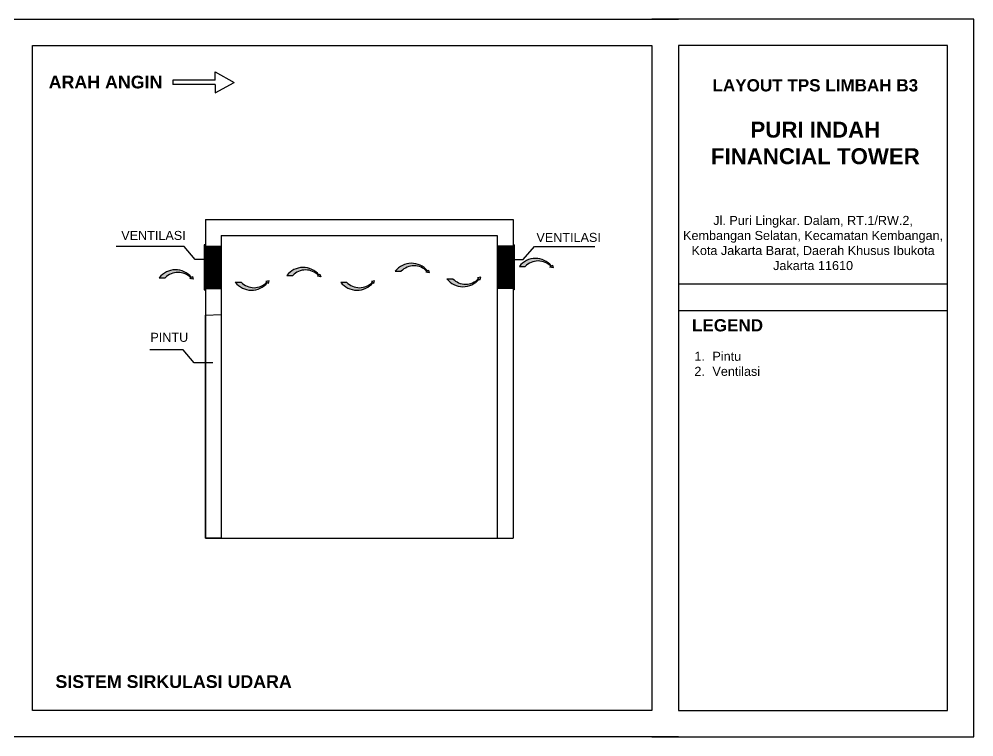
# Model space of a CAD drawing. Header units: millimetres. Extents: x -10849 to 51582, y -14593 to 28921.
# Drawn here: x 42589 to 51582, y -1075 to 5684 of the extents above; entities that cross this region are included whole.
import ezdxf

# ---------------------------------------------------------------- set-up
doc = ezdxf.new("R2010")
doc.units = ezdxf.units.MM
doc.layers.add('A-Door', color=150, linetype='Continuous')
doc.styles.get("Standard").update_dxf_attribs({"font": 'arial.ttf'})

msp = doc.modelspace()

# ---------------------------------------------------------------- hatches: boundary and pattern name
h = msp.add_hatch()
h.set_pattern_fill('ANSI32', color=9, scale=2, angle=135)
h.paths.add_polyline_path([(44493.6, 3547.1), (44343.6, 3547.1), (44343.6, 3147.1), (44493.6, 3147.1)])
h = msp.add_hatch()
h.set_pattern_fill('ANSI32', color=9, scale=2, angle=135)
h.paths.add_polyline_path([(47093.6, 3547.1), (47243.6, 3547.1), (47243.6, 3147.1), (47093.6, 3147.1)])
h = msp.add_hatch(color=256)
h.dxf.hatch_style = 1
h.set_gradient(color1=(255, 255, 255), color2=(99, 100, 102))
h.paths.add_polyline_path([(47599.5, 3355.4), (47589.6, 3347.9), (47620.2, 3341.6), (47613.6, 3367.1), (47604.1, 3358.9, 0.484206), (47301.5, 3355.4), (47356.5, 3355.4, -0.419531)])
h = msp.add_hatch(color=256)
h.dxf.hatch_style = 1
h.set_gradient(color1=(255, 255, 255), color2=(99, 100, 102))
h.paths.add_polyline_path([(45409.3, 3270.7), (45399.5, 3263.1), (45430.1, 3256.9), (45423.4, 3282.4), (45414, 3274.2, 0.484206), (45111.4, 3270.7), (45166.4, 3270.7, -0.419531)])
h = msp.add_hatch(color=256)
h.dxf.hatch_style = 1
h.set_gradient(color1=(255, 255, 255), color2=(99, 100, 102))
h.paths.add_polyline_path([(46430.9, 3309.7), (46421, 3302.2), (46451.6, 3296), (46445, 3321.4), (46435.5, 3313.3, 0.484206), (46132.9, 3309.7), (46187.9, 3309.7, -0.419531)])
h = msp.add_hatch(color=256)
h.dxf.hatch_style = 1
h.set_gradient(color1=(255, 255, 255), color2=(99, 100, 102))
h.paths.add_polyline_path([(44207.6, 3248.4), (44197.8, 3240.8), (44228.4, 3234.6), (44221.8, 3260.1), (44212.3, 3251.9, 0.484206), (43909.7, 3248.4), (43964.7, 3248.4, -0.419531)])
h = msp.add_hatch(color=256)
h.dxf.hatch_style = 1
h.set_gradient(color1=(255, 255, 255), color2=(99, 100, 102))
h.paths.add_polyline_path([(46673.6, 3239.3), (46618.6, 3239.3, 0.484206), (46921.2, 3235.8), (46930.7, 3227.6), (46937.3, 3253.1), (46906.7, 3246.9), (46916.5, 3239.3, -0.419531)])
h = msp.add_hatch(color=256)
h.dxf.hatch_style = 1
h.set_gradient(color1=(255, 255, 255), color2=(99, 100, 102))
h.paths.add_polyline_path([(44680.7, 3205.9), (44625.7, 3205.9, 0.484206), (44928.3, 3202.3), (44937.8, 3194.2), (44944.4, 3219.6), (44913.8, 3213.4), (44923.7, 3205.9, -0.419531)])
h = msp.add_hatch(color=256)
h.dxf.hatch_style = 1
h.set_gradient(color1=(255, 255, 255), color2=(99, 100, 102))
h.paths.add_polyline_path([(45674.4, 3205.9), (45619.4, 3205.9, 0.484206), (45921.9, 3202.3), (45931.4, 3194.2), (45938.1, 3219.6), (45907.5, 3213.4), (45917.3, 3205.9, -0.419531)])

# ---------------------------------------------------------------- linework, layer by layer
for points in [[(48798.7, -1075), (42464.5, -1075), (42464.5, 5683.9), (48798.7, 5683.9)], [(48548.7, -1075), (51582.3, -1075), (51582.3, 5683.9), (48548.7, 5683.9)], [(44436.6, 5108.3), (44436.6, 5188.3), (44615.5, 5088.3)], [(44436.6, 5108.3), (44036.7, 5108.3)], [(44036.7, 5108.3), (44036.7, 5068.3)], [(44436.6, 5068.3), (44036.7, 5068.3)], [(44436.6, 5068.3), (44436.6, 4988.3), (44615.5, 5088.3)], [(44343.6, 3797.1), (47243.6, 3797.1)], [(44343.6, 3797.1), (44343.6, 797.1)], [(47243.6, 3797.1), (47243.6, 797.1)], [(44493.6, 3647.1), (47093.6, 3647.1)], [(44493.6, 3647.1), (44493.6, 797.1)], [(47093.6, 3647.1), (47093.6, 797.1)], [(44333.6, 3559.1), (44343.6, 3559.1)], [(44343.6, 3559.1), (44333.6, 3559.1), (44333.6, 3135.1), (44343.6, 3135.1)], [(44343.6, 3547.1), (44493.6, 3547.1)], [(47243.6, 3547.1), (47093.6, 3547.1)], [(47253.6, 3559.1), (47243.6, 3559.1)], [(47243.6, 3559.1), (47253.6, 3559.1), (47253.6, 3135.1), (47243.6, 3135.1)], [(47301.5, 3355.4), (47356.5, 3355.4)], [(47604.1, 3358.9), (47613.6, 3367.1), (47620.2, 3341.6), (47589.6, 3347.9), (47599.5, 3355.4)], [(43909.7, 3248.4), (43964.7, 3248.4)], [(44212.3, 3251.9), (44221.8, 3260.1), (44228.4, 3234.6), (44197.8, 3240.8), (44207.6, 3248.4)], [(45111.4, 3270.7), (45166.4, 3270.7)], [(45414, 3274.2), (45423.4, 3282.4), (45430.1, 3256.9), (45399.5, 3263.1), (45409.3, 3270.7)], [(46132.9, 3309.7), (46187.9, 3309.7)], [(46435.5, 3313.3), (46445, 3321.4), (46451.6, 3296), (46421, 3302.2), (46430.9, 3309.7)], [(46618.6, 3239.3), (46673.6, 3239.3)], [(46921.2, 3235.8), (46930.7, 3227.6), (46937.3, 3253.1), (46906.7, 3246.9), (46916.5, 3239.3)], [(44625.7, 3205.9), (44680.7, 3205.9)], [(44928.3, 3202.3), (44937.8, 3194.2), (44944.4, 3219.6), (44913.8, 3213.4), (44923.7, 3205.9)], [(45619.4, 3205.9), (45674.4, 3205.9)], [(45921.9, 3202.3), (45931.4, 3194.2), (45938.1, 3219.6), (45907.5, 3213.4), (45917.3, 3205.9)], [(48798.7, 3191.6), (51332.3, 3191.6)], [(44333.6, 3135.1), (44343.6, 3135.1)], [(44343.6, 3147.1), (44493.6, 3147.1)], [(47243.6, 3147.1), (47093.6, 3147.1)], [(47253.6, 3135.1), (47243.6, 3135.1)], [(48798.7, 2941.6), (51332.3, 2941.6)], [(44343.6, 797.1), (47243.6, 797.1)]]:
    msp.add_lwpolyline(points)
for points in [[(42714.5, 5433.9), (48548.7, 5433.9), (48548.7, -825), (42714.5, -825)], [(48798.7, -825), (51332.3, -825), (51332.3, 5433.9), (48798.7, 5433.9)]]:
    msp.add_lwpolyline(points, close=True)
at = {"color": 5}
for points in [[(44423.3, 3420.5), (44248.6, 3420.5), (44143.8, 3541.5), (43503.9, 3541.5)], [(47163.9, 3420.5), (47338.6, 3420.5), (47443.4, 3541.5), (48010.9, 3541.5)], [(44414.1, 2447.5), (44239.4, 2447.5), (44134.6, 2568.5), (43820, 2568.5)]]:
    msp.add_lwpolyline(points, dxfattribs=at)
for centre, radius, start, end in [((47454.2, 3237.6), 192.9, 38.99811, 142.34435), ((45264.1, 3152.8), 192.9, 38.99811, 142.34435), ((46285.6, 3191.9), 192.9, 38.99811, 142.34435), ((46309.4, 3190.4), 170.3, 44.48088, 135.51912), ((47478, 3236.1), 170.3, 44.48088, 135.51912), ((44062.4, 3130.5), 192.9, 38.99811, 142.34435), ((44086.2, 3129.1), 170.3, 44.48088, 135.51912), ((45287.8, 3151.4), 170.3, 44.48088, 135.51912), ((46771.3, 3357.2), 192.9, 217.65565, 321.00189), ((46795.1, 3358.6), 170.3, 224.48088, 315.51912), ((44778.4, 3323.7), 192.9, 217.65565, 321.00189), ((44802.2, 3325.2), 170.3, 224.48088, 315.51912), ((45772.1, 3323.7), 192.9, 217.65565, 321.00189), ((45795.8, 3325.2), 170.3, 224.48088, 315.51912)]:
    msp.add_arc(centre, radius, start, end)
at = {"layer": 'A-Door'}
msp.add_lwpolyline([(44343.6, 797.1), (44343.6, 2897.1), (44493.6, 2901.6), (44493.6, 797.1), (44343.6, 797.1)], dxfattribs=at)

# ---------------------------------------------------------------- texts
at = {"attachment_point": 1}
for s, width, insert, char_height in [('\\pxql;{\\fArial|b1|i0|c0|p34;ARAH ANGIN}', 1170.41, (42868.1, 5151.4), 120), ('\\pxqc;{\\fArial|b1|i0|c0|p34;\\H0.92x;LAYOUT TPS LIMBAH B3\\P\\H1.08696x;\\P\\H1.2x;PURI INDAH \\PFINANCIAL TOWER}', 2823.659, (48677, 5118.1), 125), ('\\pxqc;Jl. Puri Lingkar. Dalam, RT.1/RW.2, Kembangan Selatan, Kecamatan Kembangan, Kota Jakarta Barat, Daerah Khusus Ibukota Jakarta 11610', 2445.621, (48844.9, 3830.9), 85), ('{\\fArial|b1|i0|c0|p34;\\H0.92x;LEGEND}', 925.541, (48927, 2858.3), 125), ('\\pxi-2,l3,ql,t3;1.^IPintu\\P2.^IVentilasi', 2445.621, (48864.7, 2551.5), 85), ('\\pxql;{\\fArial|b1|i0|c0|p34;SISTEM SIRKULASI UDARA}', 2823.659, (42931.9, -494.2), 120)]:
    msp.add_mtext_dynamic_manual_height_columns(s, width=width, gutter_width=12.5, heights=[0], dxfattribs=dict(at, insert=insert, char_height=char_height))
at = {"color": 5, "char_height": 85, "attachment_point": 1}
for s, insert in [('\\pxql;VENTILASI', (43551.6, 3689.4)), ('\\pxql;VENTILASI', (47461.7, 3671.1)), ('\\pxql;PINTU', (43826.1, 2730))]:
    msp.add_mtext_dynamic_manual_height_columns(s, width=2445.621, gutter_width=12.5, heights=[0], dxfattribs=dict(at, insert=insert))

doc.saveas('drawing.dxf')
